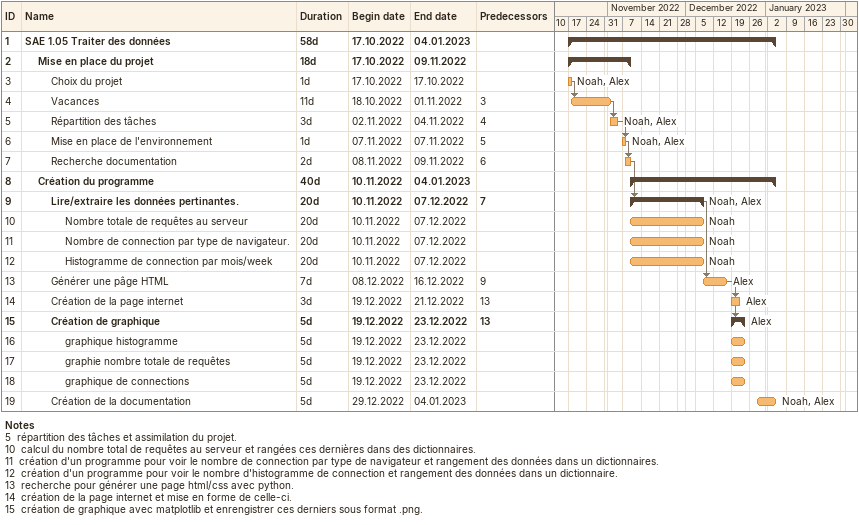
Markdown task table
| ID | Level | Task | Duration | Start | Finish | Predecessors | Resources |
|---|---|---|---|---|---|---|---|
| 1 | 1 | **SAE 1.05 Traiter des données** | 58d | 2022-10-17 | 2023-01-04 |  |  |
| 2 | 2 | **Mise en place du projet** | 18d | 2022-10-17 | 2022-11-09 |  |  |
| 3 | 3 | Choix du projet | 1d | 2022-10-17 | 2022-10-17 |  | Noah, Alex |
| 4 | 3 | Vacances | 11d | 2022-10-18 | 2022-11-01 | 3 |  |
| 5 | 3 | Répartition des tâches | 3d | 2022-11-02 | 2022-11-04 | 4 | Noah, Alex |
| 6 | 3 | Mise en place de l'environnement | 1d | 2022-11-07 | 2022-11-07 | 5 | Noah, Alex |
| 7 | 3 | Recherche documentation | 2d | 2022-11-08 | 2022-11-09 | 6 |  |
| 8 | 2 | **Création du programme** | 40d | 2022-11-10 | 2023-01-04 |  |  |
| 9 | 3 | **Lire/extraire les données pertinantes.** | 20d | 2022-11-10 | 2022-12-07 | 7 | Noah, Alex |
| 10 | 4 | Nombre totale de requêtes au serveur | 20d | 2022-11-10 | 2022-12-07 |  | Noah |
| 11 | 4 | Nombre de connection par type de navigateur. | 20d | 2022-11-10 | 2022-12-07 |  | Noah |
| 12 | 4 | Histogramme de connection par mois/week | 20d | 2022-11-10 | 2022-12-07 |  | Noah |
| 13 | 3 | Générer une pâge HTML | 7d | 2022-12-08 | 2022-12-16 | 9 | Alex |
| 14 | 3 | Création de la page internet | 3d | 2022-12-19 | 2022-12-21 | 13 | Alex |
| 15 | 3 | **Création de graphique** | 5d | 2022-12-19 | 2022-12-23 | 13 | Alex |
| 16 | 4 | graphique histogramme | 5d | 2022-12-19 | 2022-12-23 |  |  |
| 17 | 4 | graphie nombre totale de requêtes | 5d | 2022-12-19 | 2022-12-23 |  |  |
| 18 | 4 | graphique de connections | 5d | 2022-12-19 | 2022-12-23 |  |  |
| 19 | 3 | Création de la documentation | 5d | 2022-12-29 | 2023-01-04 |  | Noah, Alex |

Notes
- 5: répartition des tâches et assimilation du projet.
- 10: calcul du nombre total de requêtes au serveur et rangées ces dernières dans des dictionnaires.
- 11: création d'un programme pour voir le nombre de connection par type de navigateur et rangement des données dans un dictionnaires.
- 12: création d'un programme pour voir le nombre d'histogramme de connection et rangement des données dans un dictionnaire.
- 13: recherche pour générer une page html/css avec python.
- 14: création de la page internet et mise en forme de celle-ci.
- 15: création de graphique avec matplotlib et enrengistrer ces derniers sous format .png.
